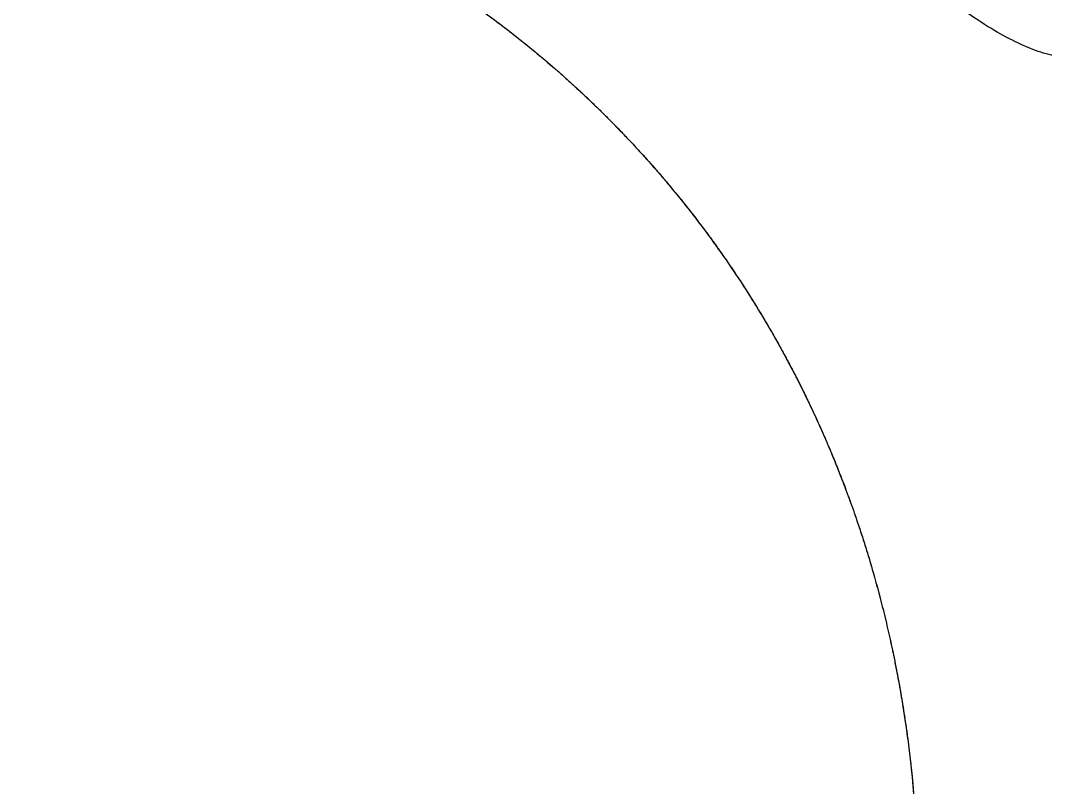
# Model space of a CAD drawing. Extents: x 956 to 1028, y 499 to 635.
# Drawn here: x 999.14 to 1011.64, y 559.84 to 569.2 of the extents above; entities that cross this region are included whole.
import ezdxf

# ---------------------------------------------------------------- set-up
doc = ezdxf.new("R2010")
doc.units = 0
doc.header["$MEASUREMENT"] = 0
doc.layers.add('1', color=4, linetype='Continuous')

# ---------------------------------------------------------------- blocks, each defined once
blk = doc.blocks.new('2026 SX')
at = {"layer": '1', "color": 3}
for points, knots in [([(43.536, 59.342), (43.574, 59.335), (43.64, 59.322), (43.74, 59.303), (43.834, 59.284), (43.965, 59.257), (44.129, 59.22), (44.392, 59.158), (44.721, 59.072), (45.112, 58.957), (45.501, 58.831), (46.015, 58.646), (46.65, 58.383), (47.394, 58.018), (48.117, 57.604), (48.813, 57.142), (49.479, 56.633), (50.109, 56.079), (50.703, 55.485), (51.255, 54.852), (51.763, 54.185), (52.147, 53.603), (52.43, 53.125), (52.63, 52.761), (52.818, 52.392), (52.964, 52.08), (53.075, 51.828), (53.14, 51.671), (53.191, 51.544), (53.227, 51.453), (53.265, 51.355), (53.29, 51.291), (53.304, 51.255)], [0, 0, 0, 0, 0.008953, 0.015622, 0.023691, 0.031244, 0.046583, 0.062488, 0.093812, 0.124974, 0.156265, 0.187466, 0.249959, 0.312559, 0.374936, 0.437577, 0.499934, 0.562424, 0.624931, 0.68746, 0.749996, 0.812523, 0.843793, 0.87502, 0.906264, 0.937511, 0.953134, 0.968754, 0.976157, 0.984376, 0.991094, 1, 1, 1, 1]), ([(56.285, 56.561), (56.237, 56.538), (56.18, 56.524), (56.051, 56.514), (55.98, 56.517), (55.825, 56.543), (55.742, 56.565), (55.565, 56.626), (55.471, 56.665), (55.277, 56.759), (55.177, 56.814), (54.971, 56.939), (54.866, 57.009), (54.655, 57.161), (54.549, 57.243), (54.339, 57.418), (54.235, 57.51), (54.133, 57.606)], [0, 0, 0, 0, 0.125, 0.125, 0.25, 0.25, 0.375, 0.375, 0.5, 0.5, 0.625, 0.625, 0.75, 0.75, 0.875, 0.875, 1, 1, 1, 1]), ([(48.843, 57.109), (48.861, 57.096), (48.895, 57.071), (48.947, 57.033), (48.999, 56.995), (49.051, 56.957), (49.102, 56.918), (49.153, 56.879), (49.204, 56.839), (49.255, 56.8), (49.305, 56.76), (49.356, 56.72), (49.406, 56.68), (49.456, 56.639), (49.506, 56.598), (49.555, 56.557), (49.605, 56.516), (49.654, 56.474), (49.703, 56.432), (49.752, 56.39), (49.8, 56.348), (49.849, 56.305), (49.897, 56.262), (49.945, 56.219), (49.992, 56.175), (50.04, 56.132), (50.087, 56.088), (50.134, 56.044), (50.181, 55.999), (50.227, 55.955), (50.274, 55.91), (50.32, 55.865), (50.35, 55.834), (50.366, 55.819)], [0, 0, 0, 0, 0.032256, 0.064511, 0.096767, 0.129023, 0.161279, 0.193536, 0.225792, 0.258049, 0.290306, 0.322563, 0.354821, 0.387078, 0.419336, 0.451594, 0.483852, 0.51611, 0.548368, 0.580626, 0.612885, 0.645144, 0.677402, 0.709661, 0.74192, 0.77418, 0.806439, 0.838699, 0.870958, 0.903218, 0.935479, 0.967739, 1, 1, 1, 1]), ([(50.366, 55.819), (50.379, 55.806), (50.413, 55.772), (50.477, 55.708), (50.563, 55.619), (50.67, 55.506), (50.799, 55.367), (50.903, 55.251), (50.978, 55.166), (51.019, 55.119), (51.066, 55.064), (51.12, 55), (51.18, 54.929), (51.245, 54.85), (51.316, 54.762), (51.392, 54.666), (51.444, 54.599), (51.471, 54.564)], [0, 0, 0, 0, 0.0337282, 0.0873447, 0.1608503, 0.2542456, 0.3675319, 0.5007101, 0.532362, 0.5699699, 0.6135338, 0.6630538, 0.7185302, 0.7799629, 0.8473521, 0.9206978, 1, 1, 1, 1]), ([(51.471, 54.564), (51.485, 54.546), (51.513, 54.51), (51.553, 54.457), (51.591, 54.406), (51.627, 54.356), (51.662, 54.309), (51.695, 54.264), (51.726, 54.221), (51.755, 54.18), (51.783, 54.141), (51.809, 54.103), (51.833, 54.068), (51.856, 54.036), (51.877, 54.005), (51.897, 53.976), (51.915, 53.95), (51.931, 53.925), (51.946, 53.903), (51.959, 53.883), (51.971, 53.865), (51.982, 53.849), (51.991, 53.836), (52.054, 53.74), (52.139, 53.608), (52.23, 53.46), (52.283, 53.373), (52.333, 53.289), (52.398, 53.178), (52.445, 53.095), (52.471, 53.049)], [0, 0, 0, 0, 0.037925, 0.074401, 0.109426, 0.143001, 0.175126, 0.205801, 0.235026, 0.262801, 0.289125, 0.314, 0.337424, 0.359399, 0.379923, 0.398997, 0.41662, 0.432794, 0.447517, 0.460789, 0.472612, 0.482984, 0.491906, 0.499377, 0.673473, 0.750245, 0.787277, 0.841246, 0.912154, 1, 1, 1, 1]), ([(52.471, 53.049), (52.482, 53.029), (52.505, 52.989), (52.537, 52.929), (52.569, 52.871), (52.599, 52.815), (52.629, 52.759), (52.657, 52.705), (52.684, 52.653), (52.711, 52.602), (52.736, 52.552), (52.76, 52.504), (52.783, 52.457), (52.806, 52.411), (52.827, 52.367), (52.848, 52.324), (52.868, 52.283), (52.886, 52.243), (52.904, 52.205), (52.966, 52.074), (53.056, 51.872), (53.162, 51.619), (53.235, 51.435), (53.279, 51.322), (53.299, 51.269), (53.304, 51.255)], [0, 0, 0, 0, 0.0348729, 0.0689007, 0.1020834, 0.1344212, 0.1659139, 0.1965617, 0.2263646, 0.2553225, 0.2834354, 0.3107034, 0.3371264, 0.3627045, 0.3874374, 0.4113254, 0.4343683, 0.4565661, 0.4779188, 0.4984263, 0.6757279, 0.8145379, 0.9148526, 0.9766736, 1, 1, 1, 1]), ([(53.304, 51.255), (53.312, 51.234), (53.328, 51.191), (53.352, 51.127), (53.375, 51.062), (53.398, 50.997), (53.421, 50.932), (53.443, 50.866), (53.465, 50.8), (53.509, 50.669), (53.571, 50.473), (53.647, 50.215), (53.719, 49.953), (53.774, 49.734), (53.816, 49.555), (53.846, 49.424), (53.875, 49.292), (53.893, 49.205), (53.902, 49.161)], [0, 0, 0, 0, 0.031122, 0.062338, 0.093649, 0.125056, 0.156557, 0.188153, 0.219844, 0.25163, 0.377006, 0.502386, 0.621704, 0.751425, 0.813569, 0.875713, 0.937857, 1, 1, 1, 1]), ([(53.304, 51.255), (53.313, 51.23), (53.329, 51.187), (53.36, 51.101), (53.398, 50.998), (53.443, 50.868), (53.501, 50.695), (53.57, 50.477), (53.647, 50.216), (53.718, 49.953), (53.774, 49.733), (53.816, 49.557), (53.846, 49.425), (53.869, 49.318), (53.887, 49.23), (53.897, 49.186), (53.902, 49.161)], [0, 0, 0, 0, 0.036108, 0.062502, 0.125001, 0.18658, 0.25, 0.375512, 0.5, 0.62432, 0.75, 0.813413, 0.875, 0.937498, 0.964638, 1, 1, 1, 1]), ([(53.902, 49.161), (53.905, 49.143), (53.915, 49.096), (53.932, 49.008), (53.954, 48.89), (53.977, 48.76), (54.003, 48.601), (54.037, 48.381), (54.085, 48.031), (54.134, 47.564), (54.164, 47.138), (54.18, 46.773), (54.188, 46.5), (54.19, 46.214), (54.188, 45.981), (54.183, 45.788), (54.177, 45.624), (54.17, 45.467), (54.162, 45.316), (54.153, 45.173), (54.143, 45.038), (54.136, 44.95), (54.132, 44.907)], [0, 0, 0, 0, 0.012444, 0.033156, 0.062135, 0.095122, 0.124314, 0.17382, 0.249566, 0.369879, 0.50153, 0.549125, 0.626396, 0.693736, 0.750739, 0.791291, 0.830195, 0.867452, 0.903061, 0.937022, 0.969335, 1, 1, 1, 1]), ([(53.902, 49.161), (53.907, 49.134), (53.916, 49.087), (53.934, 48.993), (53.956, 48.879), (53.981, 48.738), (54.012, 48.549), (54.047, 48.313), (54.096, 47.936), (54.143, 47.465), (54.178, 46.9), (54.192, 46.336), (54.186, 45.774), (54.164, 45.308), (54.139, 44.984), (54.125, 44.825), (54.116, 44.733), (54.111, 44.687), (54.109, 44.661)], [0, 0, 0, 0, 0.0178109, 0.0312505, 0.0624994, 0.0932221, 0.1249985, 0.1877957, 0.2499964, 0.3744567, 0.4999854, 0.6247044, 0.749992, 0.8749999, 0.9375013, 0.9687505, 0.982558, 1, 1, 1, 1])]:
    blk.add_open_spline(points, degree=3, knots=knots, dxfattribs=at)
for points in [[(35.751, 53.682), (36.214, 53.191), (37.15, 52.205), (38.577, 50.721), (40.025, 49.237), (41.489, 47.757), (42.965, 46.286), (44.447, 44.827), (45.932, 43.387), (46.92, 42.442), (47.413, 41.973)], [(34.931, 52.437), (35.392, 51.945), (36.324, 50.959), (37.746, 49.478), (39.189, 47.997), (40.648, 46.523), (42.12, 45.059), (43.599, 43.611), (45.08, 42.181), (46.067, 41.244), (46.559, 40.779)], [(46.559, 40.779), (46.067, 41.244), (45.08, 42.181), (43.599, 43.611), (42.12, 45.059), (40.648, 46.523), (39.189, 47.997), (37.746, 49.478), (36.324, 50.959), (35.392, 51.945), (34.931, 52.437)]]:
    blk.add_open_spline(points, degree=3, dxfattribs=at)

msp = doc.modelspace()

# ---------------------------------------------------------------- block references
at = {"layer": '1'}
msp.add_blockref('2026 SX', (955.896, 512.227), dxfattribs=at)

doc.saveas('drawing.dxf')
